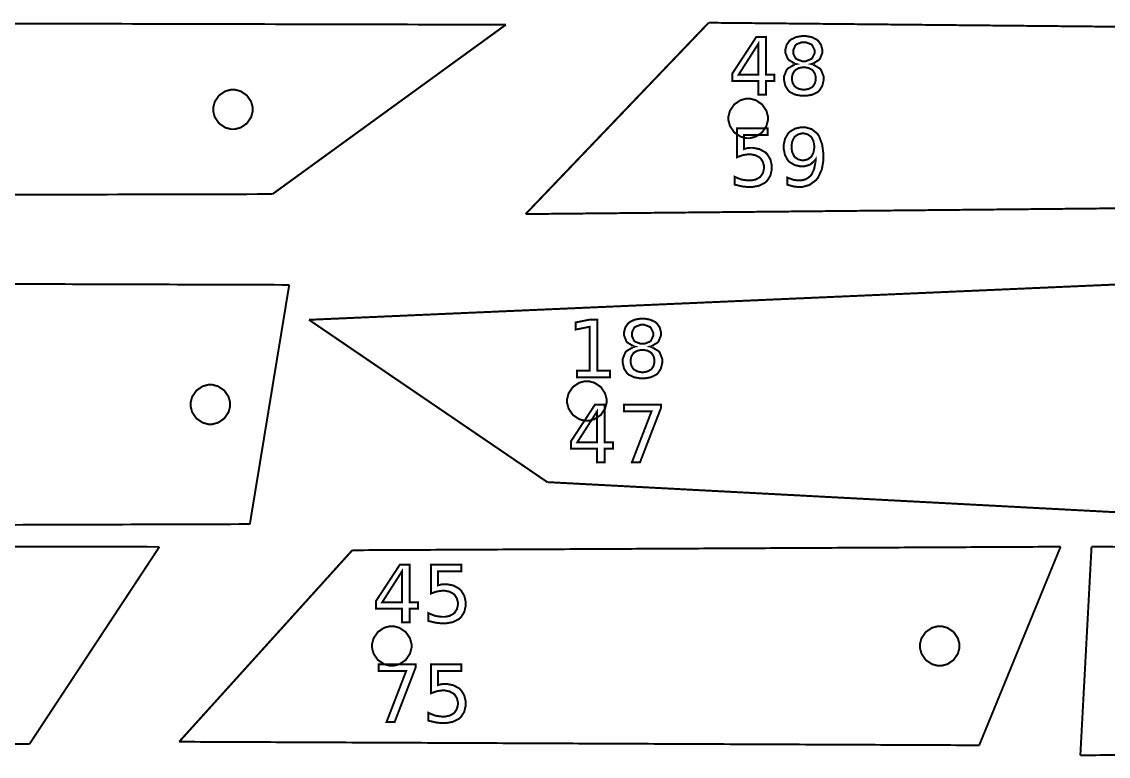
# Model space of a CAD drawing. Extents: x 0 to 51.8, y 1.6 to 26.8.
# Drawn here: x 8.77 to 14.5, y 10.47 to 14.34 of the extents above; entities that cross this region are included whole.
import ezdxf

# ---------------------------------------------------------------- set-up
doc = ezdxf.new("R2010")
doc.units = 0
doc.layers.get('0').update_dxf_attribs({"linetype": 'CONTINUOUS'})

msp = doc.modelspace()

# ---------------------------------------------------------------- linework, layer by layer
at = {"color": 0, "const_width": 0.010417}
for points in [[(6.8271, 14.3381), (11.3273, 14.3276)], [(11.3273, 14.3276), (10.0963, 13.4344)], [(12.3971, 14.3381), (11.4315, 13.3292)], [(12.3971, 14.3381), (16.9365, 14.2936)], [(5.77572, 13.4241), (10.0963, 13.4344)], [(11.4315, 13.3292), (15.9857, 13.3735)], [(5.4731, 12.9709), (10.1847, 12.9559)], [(10.1847, 12.9559), (9.97706, 11.6944)], [(10.2889, 12.7717), (14.8463, 12.9709)], [(10.2889, 12.7717), (11.5461, 11.9158)], [(11.5461, 11.9158), (15.315, 11.7165)], [(5.15132, 11.6795), (9.97706, 11.6944)], [(4.81674, 11.5753), (9.5, 11.5747)], [(9.5, 11.5747), (8.81521, 10.5356)], [(10.5173, 11.5567), (14.2532, 11.5753)], [(14.2532, 11.5753), (13.8239, 10.5283)], [(14.4165, 11.5753), (14.3574, 10.4756)], [(14.4165, 11.5753), (18.8617, 11.5522)], [(10.5173, 11.5567), (9.60417, 10.5469)], [(9.60417, 10.5469), (13.8239, 10.5283)], [(5.3705, 10.535), (8.81521, 10.5356)], [(14.3574, 10.4756), (18.1243, 10.4987)]]:
    msp.add_lwpolyline(points, dxfattribs=at)
at = {"color": 1, "const_width": 0.010417}
for points in [[(12.8579, 14.1203), (12.8535, 14.1214), (12.8191, 14.1418), (12.8167, 14.1449), (12.8142, 14.1478), (12.8019, 14.1788), (12.8019, 14.189), (12.8019, 14.1972), (12.8083, 14.2217), (12.8234, 14.2431), (12.8278, 14.2465), (12.8321, 14.2501), (12.8585, 14.2625), (12.8888, 14.2679), (12.8989, 14.2679), (12.909, 14.2679), (12.9393, 14.2625), (12.9658, 14.2501), (12.9701, 14.2465), (12.9744, 14.2431), (12.9896, 14.2217), (12.9962, 14.1972), (12.9962, 14.189), (12.9962, 14.1781), (12.9838, 14.1478), (12.9814, 14.1449), (12.9789, 14.1418), (12.9447, 14.1214), (12.9404, 14.1203), (12.9453, 14.1192), (12.9838, 14.0965), (12.9866, 14.0932), (12.9893, 14.0899), (13.0031, 14.0556), (13.0031, 14.0442), (13.0031, 14.0343), (12.9963, 14.005), (12.9806, 13.9801), (12.9762, 13.9762), (12.9717, 13.9722), (12.9434, 13.9586), (12.91, 13.9528), (12.8989, 13.9528), (12.8878, 13.9528), (12.8545, 13.9586), (12.8262, 13.9722), (12.8217, 13.9762), (12.8172, 13.9801), (12.8014, 14.005), (12.7948, 14.0343), (12.7948, 14.0442), (12.7948, 14.0564), (12.8087, 14.0899), (12.8115, 14.0932), (12.8142, 14.0965), (12.8529, 14.1192), (12.8579, 14.1203)], [(12.6479, 14.2624), (12.6996, 14.2624), (12.6996, 14.0644), (12.743, 14.0644), (12.743, 14.0303), (12.6996, 14.0303), (12.6996, 13.9586), (12.6588, 13.9586), (12.6588, 14.0303), (12.5217, 14.0303), (12.5217, 14.07), (12.6479, 14.2624)], [(12.6588, 14.2267), (12.5551, 14.0644), (12.6588, 14.0644), (12.6588, 14.2267)], [(12.8429, 14.1851), (12.8429, 14.176), (12.8552, 14.1507), (12.8577, 14.1485), (12.8601, 14.1464), (12.8892, 14.1353), (12.8989, 14.1353), (12.9093, 14.1353), (12.9379, 14.1464), (12.9404, 14.1485), (12.9429, 14.1507), (12.9553, 14.1765), (12.9553, 14.1851), (12.9553, 14.1944), (12.9429, 14.2199), (12.9404, 14.2221), (12.9379, 14.2243), (12.9086, 14.2353), (12.8989, 14.2353), (12.8886, 14.2353), (12.8601, 14.2243), (12.8577, 14.2221), (12.8552, 14.2199), (12.8429, 14.1939), (12.8429, 14.1851)], [(12.8989, 14.1029), (12.8924, 14.1029), (12.8727, 14.099), (12.8557, 14.0897), (12.8529, 14.0871), (12.8501, 14.0844), (12.8403, 14.0685), (12.8362, 14.0503), (12.8362, 14.0442), (12.8362, 14.0379), (12.8403, 14.0196), (12.8501, 14.0035), (12.8529, 14.001), (12.8557, 13.9983), (12.8727, 13.9892), (12.8924, 13.9853), (12.8989, 13.9853), (12.9054, 13.9853), (12.9251, 13.9892), (12.9423, 13.9983), (12.9452, 14.001), (12.948, 14.0036), (12.9578, 14.0196), (12.9621, 14.0381), (12.9621, 14.0442), (12.9621, 14.0503), (12.9578, 14.0685), (12.948, 14.0844), (12.9452, 14.0871), (12.9423, 14.0897), (12.9252, 14.099), (12.9055, 14.1029), (12.8989, 14.1029)], [(12.5462, 13.7815), (12.7076, 13.7815), (12.7076, 13.7468), (12.5839, 13.7468), (12.5839, 13.6724), (12.5854, 13.6729), (12.6002, 13.6767), (12.6017, 13.6769), (12.6032, 13.6772), (12.6156, 13.6784), (12.6197, 13.6784), (12.6311, 13.6784), (12.6652, 13.6714), (12.6953, 13.6551), (12.7003, 13.6504), (12.7052, 13.6458), (12.7225, 13.6177), (12.73, 13.5858), (12.73, 13.5751), (12.73, 13.5643), (12.7223, 13.5316), (12.7045, 13.5035), (12.6994, 13.499), (12.6943, 13.4945), (12.6627, 13.4786), (12.6257, 13.4718), (12.6134, 13.4718), (12.6037, 13.4718), (12.5776, 13.4746), (12.5744, 13.4751), (12.5711, 13.4756), (12.5369, 13.4838), (12.5334, 13.4849), (12.5334, 13.5261), (12.5364, 13.5245), (12.5681, 13.512), (12.5713, 13.5111), (12.5746, 13.5104), (12.6031, 13.5063), (12.6126, 13.5063), (12.6204, 13.5063), (12.644, 13.511), (12.6647, 13.5217), (12.6681, 13.5248), (12.6716, 13.5279), (12.6835, 13.5467), (12.6888, 13.568), (12.6888, 13.5751), (12.6888, 13.5823), (12.6835, 13.6035), (12.6716, 13.6222), (12.6681, 13.6253), (12.6647, 13.6284), (12.644, 13.6393), (12.6204, 13.6439), (12.6126, 13.6439), (12.6043, 13.6439), (12.5823, 13.6409), (12.5796, 13.6403), (12.5769, 13.6397), (12.549, 13.6303), (12.5462, 13.629), (12.5462, 13.7815)], [(12.8123, 13.484), (12.8123, 13.5215), (12.8149, 13.5203), (12.8409, 13.5109), (12.8436, 13.5102), (12.8462, 13.5096), (12.8677, 13.5063), (12.8748, 13.5063), (12.8837, 13.5063), (12.9106, 13.5132), (12.9333, 13.5291), (12.9369, 13.5337), (12.9405, 13.5383), (12.9537, 13.5681), (12.9609, 13.6075), (12.9614, 13.6168), (12.9595, 13.6139), (12.9345, 13.5915), (12.9315, 13.5899), (12.9284, 13.5884), (12.9008, 13.5806), (12.8915, 13.5806), (12.8813, 13.5806), (12.8507, 13.5875), (12.8237, 13.6036), (12.8193, 13.6081), (12.8148, 13.6127), (12.7994, 13.6408), (12.7928, 13.673), (12.7928, 13.6837), (12.7928, 13.6942), (12.7996, 13.7257), (12.8158, 13.7538), (12.8204, 13.7585), (12.825, 13.7633), (12.8527, 13.7798), (12.8837, 13.7869), (12.8942, 13.7869), (12.9058, 13.7869), (12.9406, 13.7769), (12.97, 13.7533), (12.9747, 13.7466), (12.9793, 13.7399), (12.9954, 13.6971), (13.0024, 13.6462), (13.0024, 13.6292), (13.0024, 13.6131), (12.9939, 13.5647), (12.974, 13.5217), (12.9684, 13.5146), (12.9627, 13.5075), (12.9283, 13.4825), (12.8895, 13.4718), (12.8766, 13.4718), (12.8688, 13.4718), (12.8479, 13.4744), (12.8453, 13.4749), (12.8427, 13.4754), (12.8152, 13.483), (12.8123, 13.484)], [(12.8942, 13.6129), (12.9003, 13.6129), (12.9188, 13.6176), (12.9351, 13.6286), (12.9378, 13.6318), (12.9405, 13.6349), (12.95, 13.6542), (12.954, 13.6763), (12.954, 13.6837), (12.954, 13.691), (12.95, 13.7129), (12.9405, 13.7322), (12.9378, 13.7353), (12.9351, 13.7385), (12.9188, 13.7496), (12.9003, 13.7544), (12.8942, 13.7544), (12.8879, 13.7544), (12.8692, 13.7496), (12.8528, 13.7385), (12.8501, 13.7353), (12.8474, 13.7322), (12.838, 13.7129), (12.834, 13.691), (12.834, 13.6837), (12.834, 13.6763), (12.838, 13.6542), (12.8474, 13.6349), (12.8501, 13.6318), (12.8528, 13.6286), (12.8692, 13.6176), (12.8879, 13.6129), (12.8942, 13.6129)], [(12.0069, 12.6304), (12.0025, 12.6315), (11.9682, 12.6519), (11.9657, 12.6549), (11.9632, 12.6579), (11.951, 12.6889), (11.951, 12.6992), (11.951, 12.7074), (11.9574, 12.7318), (11.9724, 12.7532), (11.9768, 12.7567), (11.9811, 12.7602), (12.0075, 12.7726), (12.0378, 12.7779), (12.048, 12.7779), (12.0581, 12.7779), (12.0884, 12.7726), (12.1148, 12.7602), (12.1191, 12.7567), (12.1235, 12.7532), (12.1387, 12.7318), (12.1452, 12.7074), (12.1452, 12.6992), (12.1452, 12.6881), (12.1329, 12.6579), (12.1304, 12.6549), (12.1279, 12.6519), (12.0938, 12.6315), (12.0894, 12.6304), (12.0943, 12.6292), (12.1329, 12.6066), (12.1356, 12.6033), (12.1383, 12.5999), (12.1521, 12.5657), (12.1521, 12.5542), (12.1521, 12.5444), (12.1453, 12.5151), (12.1297, 12.4902), (12.1252, 12.4863), (12.1207, 12.4824), (12.0924, 12.4687), (12.059, 12.4628), (12.048, 12.4628), (12.0368, 12.4628), (12.0035, 12.4687), (11.9752, 12.4824), (11.9707, 12.4863), (11.9662, 12.4902), (11.9505, 12.5151), (11.9438, 12.5444), (11.9438, 12.5542), (11.9438, 12.5665), (11.9577, 12.5999), (11.9605, 12.6033), (11.9633, 12.6066), (12.002, 12.6292), (12.0069, 12.6304)], [(11.7019, 12.5032), (11.7692, 12.5032), (11.7692, 12.735), (11.6961, 12.7204), (11.6961, 12.7578), (11.7688, 12.7725), (11.8098, 12.7725), (11.8098, 12.5032), (11.8768, 12.5032), (11.8768, 12.4687), (11.7019, 12.4687), (11.7019, 12.5032)], [(11.992, 12.6953), (11.992, 12.6861), (12.0042, 12.6608), (12.0067, 12.6586), (12.0092, 12.6564), (12.0383, 12.6453), (12.048, 12.6453), (12.0583, 12.6453), (12.0869, 12.6564), (12.0894, 12.6586), (12.0919, 12.6608), (12.1044, 12.6867), (12.1044, 12.6953), (12.1044, 12.7045), (12.0919, 12.73), (12.0894, 12.7322), (12.0869, 12.7344), (12.0577, 12.7454), (12.048, 12.7454), (12.0377, 12.7454), (12.0092, 12.7344), (12.0067, 12.7322), (12.0042, 12.73), (11.992, 12.7039), (11.992, 12.6953)], [(12.048, 12.613), (12.0414, 12.613), (12.0217, 12.6091), (12.0047, 12.5998), (12.002, 12.5972), (11.9991, 12.5946), (11.9894, 12.5786), (11.9852, 12.5603), (11.9852, 12.5542), (11.9852, 12.5481), (11.9894, 12.5296), (11.9991, 12.5136), (12.002, 12.511), (12.0047, 12.5084), (12.0217, 12.4993), (12.0414, 12.4954), (12.048, 12.4954), (12.0545, 12.4954), (12.0742, 12.4993), (12.0914, 12.5084), (12.0942, 12.511), (12.097, 12.5137), (12.1069, 12.5297), (12.1111, 12.5481), (12.1111, 12.5542), (12.1111, 12.5603), (12.1069, 12.5786), (12.097, 12.5946), (12.0942, 12.5972), (12.0914, 12.5998), (12.0742, 12.6091), (12.0545, 12.613), (12.048, 12.613)], [(11.797, 12.3237), (11.8486, 12.3237), (11.8486, 12.1258), (11.892, 12.1258), (11.892, 12.0915), (11.8486, 12.0915), (11.8486, 12.0199), (11.8078, 12.0199), (11.8078, 12.0915), (11.6707, 12.0915), (11.6707, 12.1312), (11.797, 12.3237)], [(11.9499, 12.3237), (12.1452, 12.3237), (12.1452, 12.3062), (12.0347, 12.0199), (11.992, 12.0199), (12.0957, 12.289), (11.9499, 12.289), (11.9499, 12.3237)], [(11.8078, 12.2879), (11.7041, 12.1258), (11.8078, 12.1258), (11.8078, 12.2879)], [(10.7682, 11.4806), (10.8198, 11.4806), (10.8198, 11.2827), (10.8632, 11.2827), (10.8632, 11.2484), (10.8198, 11.2484), (10.8198, 11.1768), (10.779, 11.1768), (10.779, 11.2484), (10.6419, 11.2484), (10.6419, 11.2881), (10.7682, 11.4806)], [(10.779, 11.4448), (10.6753, 11.2827), (10.779, 11.2827), (10.779, 11.4448)], [(10.9317, 11.4806), (11.0932, 11.4806), (11.0932, 11.4459), (10.9695, 11.4459), (10.9695, 11.3715), (10.9709, 11.372), (10.9857, 11.3758), (10.9872, 11.376), (10.9887, 11.3763), (11.0011, 11.3776), (11.0053, 11.3776), (11.0166, 11.3776), (11.0507, 11.3706), (11.0808, 11.3542), (11.0858, 11.3496), (11.0907, 11.3449), (11.108, 11.3168), (11.1155, 11.2849), (11.1155, 11.2742), (11.1155, 11.2634), (11.1079, 11.2307), (11.09, 11.2026), (11.0849, 11.1981), (11.0798, 11.1936), (11.0482, 11.1777), (11.0112, 11.171), (10.999, 11.171), (10.9892, 11.171), (10.9632, 11.1737), (10.9599, 11.1742), (10.9566, 11.1747), (10.9224, 11.1829), (10.9189, 11.184), (10.9189, 11.2252), (10.9219, 11.2236), (10.9536, 11.2111), (10.9569, 11.2102), (10.9601, 11.2095), (10.9886, 11.2055), (10.9981, 11.2055), (11.0059, 11.2055), (11.0295, 11.2101), (11.0502, 11.2209), (11.0537, 11.2239), (11.0571, 11.2271), (11.0691, 11.2458), (11.0743, 11.2671), (11.0743, 11.2742), (11.0743, 11.2814), (11.0691, 11.3026), (11.0571, 11.3213), (11.0537, 11.3244), (11.0502, 11.3275), (11.0295, 11.3384), (11.0059, 11.343), (10.9981, 11.343), (10.9899, 11.343), (10.9678, 11.34), (10.9651, 11.3394), (10.9624, 11.3388), (10.9345, 11.3294), (10.9317, 11.3281), (10.9317, 11.4806)], [(10.6558, 10.9549), (10.8511, 10.9549), (10.8511, 10.9373), (10.7406, 10.651), (10.6979, 10.651), (10.8016, 10.9201), (10.6558, 10.9201), (10.6558, 10.9549)], [(10.9317, 10.9549), (11.0932, 10.9549), (11.0932, 10.9201), (10.9695, 10.9201), (10.9695, 10.8457), (10.9709, 10.8462), (10.9857, 10.85), (10.9872, 10.8503), (10.9887, 10.8505), (11.0011, 10.8518), (11.0053, 10.8518), (11.0166, 10.8518), (11.0507, 10.8448), (11.0808, 10.8284), (11.0858, 10.8238), (11.0907, 10.8192), (11.108, 10.7911), (11.1155, 10.7592), (11.1155, 10.7485), (11.1155, 10.7376), (11.1079, 10.7049), (11.09, 10.6769), (11.0849, 10.6723), (11.0798, 10.6678), (11.0482, 10.652), (11.0112, 10.6452), (10.999, 10.6452), (10.9892, 10.6452), (10.9632, 10.6479), (10.9599, 10.6484), (10.9566, 10.649), (10.9224, 10.6571), (10.9189, 10.6582), (10.9189, 10.6994), (10.9219, 10.6978), (10.9536, 10.6853), (10.9569, 10.6845), (10.9601, 10.6837), (10.9886, 10.6797), (10.9981, 10.6797), (11.0059, 10.6797), (11.0295, 10.6843), (11.0502, 10.6951), (11.0537, 10.6981), (11.0571, 10.7013), (11.0691, 10.7201), (11.0743, 10.7414), (11.0743, 10.7485), (11.0743, 10.7556), (11.0691, 10.7769), (11.0571, 10.7956), (11.0537, 10.7986), (11.0502, 10.8018), (11.0295, 10.8126), (11.0059, 10.8173), (10.9981, 10.8173), (10.9899, 10.8173), (10.9678, 10.8142), (10.9651, 10.8136), (10.9624, 10.813), (10.9345, 10.8036), (10.9317, 10.8023), (10.9317, 10.9549)]]:
    msp.add_lwpolyline(points, close=True, dxfattribs=at)
at = {"color": 0, "const_width": 0.010417}
for points in [[(9.99214, 13.881), (9.99214, 13.8709), (9.98394, 13.8405), (9.96158, 13.8074), (9.9285, 13.785), (9.89806, 13.7769), (9.88797, 13.7769), (9.87782, 13.7769), (9.84739, 13.785), (9.81429, 13.8074), (9.79194, 13.8405), (9.78381, 13.8709), (9.78381, 13.881), (9.78381, 13.8911), (9.79194, 13.9217), (9.81429, 13.9547), (9.84739, 13.9771), (9.87782, 13.9851), (9.88797, 13.9851), (9.89806, 13.9851), (9.9285, 13.9771), (9.96158, 13.9547), (9.98394, 13.9217), (9.99214, 13.8911), (9.99214, 13.881)], [(12.7096, 13.8336), (12.7096, 13.8235), (12.7014, 13.7931), (12.679, 13.76), (12.6459, 13.7376), (12.6155, 13.7294), (12.6054, 13.7294), (12.5953, 13.7294), (12.5648, 13.7376), (12.5317, 13.76), (12.5094, 13.7931), (12.5013, 13.8235), (12.5013, 13.8336), (12.5013, 13.8438), (12.5094, 13.8742), (12.5317, 13.9072), (12.5648, 13.9296), (12.5953, 13.9378), (12.6054, 13.9378), (12.6155, 13.9378), (12.6459, 13.9296), (12.679, 13.9072), (12.7014, 13.8742), (12.7096, 13.8438), (12.7096, 13.8336)], [(11.8586, 12.3437), (11.8586, 12.3336), (11.8504, 12.3032), (11.8281, 12.2701), (11.795, 12.2477), (11.7645, 12.2395), (11.7544, 12.2395), (11.7443, 12.2395), (11.7139, 12.2477), (11.6808, 12.2701), (11.6584, 12.3032), (11.6503, 12.3336), (11.6503, 12.3437), (11.6503, 12.3538), (11.6584, 12.3843), (11.6808, 12.4174), (11.7139, 12.4397), (11.7443, 12.4479), (11.7544, 12.4479), (11.7645, 12.4479), (11.795, 12.4397), (11.8281, 12.4174), (11.8504, 12.3843), (11.8586, 12.3538), (11.8586, 12.3437)], [(9.87289, 12.3252), (9.87289, 12.3151), (9.86469, 12.2847), (9.84233, 12.2516), (9.80925, 12.2292), (9.77881, 12.221), (9.76872, 12.221), (9.75857, 12.221), (9.72814, 12.2292), (9.69504, 12.2516), (9.67269, 12.2847), (9.66456, 12.3151), (9.66456, 12.3252), (9.66456, 12.3353), (9.67269, 12.3658), (9.69504, 12.3989), (9.72814, 12.4212), (9.75857, 12.4294), (9.76872, 12.4294), (9.77881, 12.4294), (9.80925, 12.4212), (9.84233, 12.3989), (9.86469, 12.3658), (9.87289, 12.3353), (9.87289, 12.3252)], [(10.8298, 11.0518), (10.8298, 11.0417), (10.8216, 11.0113), (10.7993, 10.9782), (10.7662, 10.9558), (10.7357, 10.9476), (10.7256, 10.9476), (10.7155, 10.9476), (10.6851, 10.9558), (10.652, 10.9782), (10.6296, 11.0113), (10.6215, 11.0417), (10.6215, 11.0518), (10.6215, 11.062), (10.6296, 11.0924), (10.652, 11.1255), (10.6851, 11.1478), (10.7155, 11.156), (10.7256, 11.156), (10.7357, 11.156), (10.7662, 11.1478), (10.7993, 11.1255), (10.8216, 11.0924), (10.8298, 11.062), (10.8298, 11.0518)], [(13.7197, 11.0518), (13.7197, 11.0417), (13.7115, 11.0113), (13.6892, 10.9782), (13.6561, 10.9558), (13.6257, 10.9476), (13.6156, 10.9476), (13.6054, 10.9476), (13.575, 10.9558), (13.5419, 10.9782), (13.5195, 11.0113), (13.5114, 11.0417), (13.5114, 11.0518), (13.5114, 11.062), (13.5195, 11.0924), (13.5419, 11.1255), (13.575, 11.1478), (13.6054, 11.156), (13.6156, 11.156), (13.6257, 11.156), (13.6561, 11.1478), (13.6892, 11.1255), (13.7115, 11.0924), (13.7197, 11.062), (13.7197, 11.0518)]]:
    msp.add_lwpolyline(points, close=True, dxfattribs=at)

doc.saveas('drawing.dxf')
